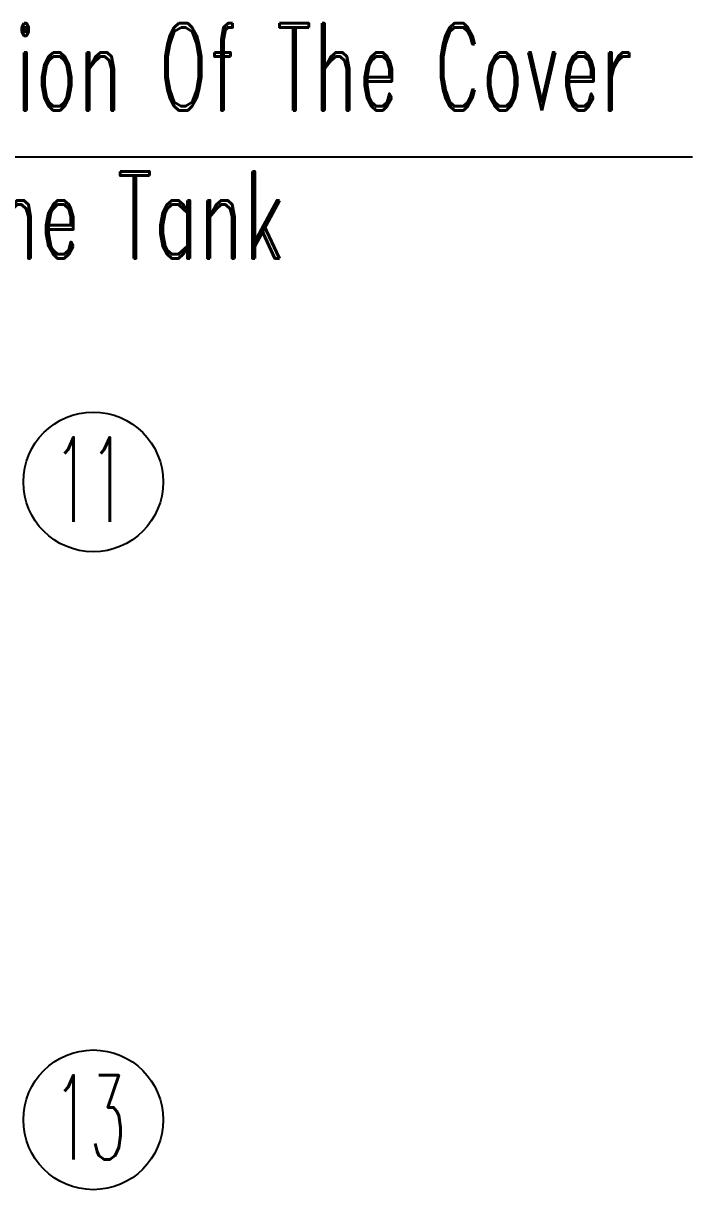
# Model space of a CAD drawing. Extents: x 4438 to 384502, y -178203 to -21188.
# Drawn here: x 382962.5 to 383143, y -176174.3 to -175859.6 of the extents above; entities that cross this region are included whole.
import ezdxf

# ---------------------------------------------------------------- set-up
doc = ezdxf.new("R2010")
doc.units = 0
doc.header["$LTSCALE"] = 8
doc.header["$MEASUREMENT"] = 0
doc.layers.get('0').update_dxf_attribs({"linetype": 'CONTINUOUS'})
doc.layers.add('PL', color=5, linetype='CONTINUOUS')
doc.styles.get("Standard").update_dxf_attribs({"font": 'txt.shx', "width": 0.5, "bigfont": 'intecad.shx'})
doc.styles.add('数字与字母', font='romand.shx', dxfattribs={"width": 0.8, "bigfont": 'hztxt.shx'})

msp = doc.modelspace()

# ---------------------------------------------------------------- linework, layer by layer
at = {"color": 1}
msp.add_line((382872.201, -175895.569), (383142.97, -175895.569), dxfattribs=at)
for centre in [(382981.344, -175983.345), (382981.344, -176155.495)]:
    msp.add_circle(centre, 18.85, dxfattribs=at)

# ---------------------------------------------------------------- texts
at = {"color": 3, "linetype": 'Continuous', "char_height": 22.7777, "width": 18.22217, "attachment_point": 3, "line_spacing_factor": 0.9}
for s, insert in [('11', (382990.185, -175971.302)), ('13', (382990.185, -176143.452))]:
    msp.add_mtext(s, dxfattribs=dict(at, insert=insert))
at = {"layer": 'PL', "color": 7, "ltscale": 0.5, "style": '数字与字母', "width": 0.6}
for s, p in [('Electrical Connection Of The Cover', (382786.259, -175883.081)), ('To The Tank', (382913.088, -175923.035))]:
    msp.add_text(s, height=23.50082, dxfattribs=at).set_placement(p)

doc.saveas('drawing.dxf')
